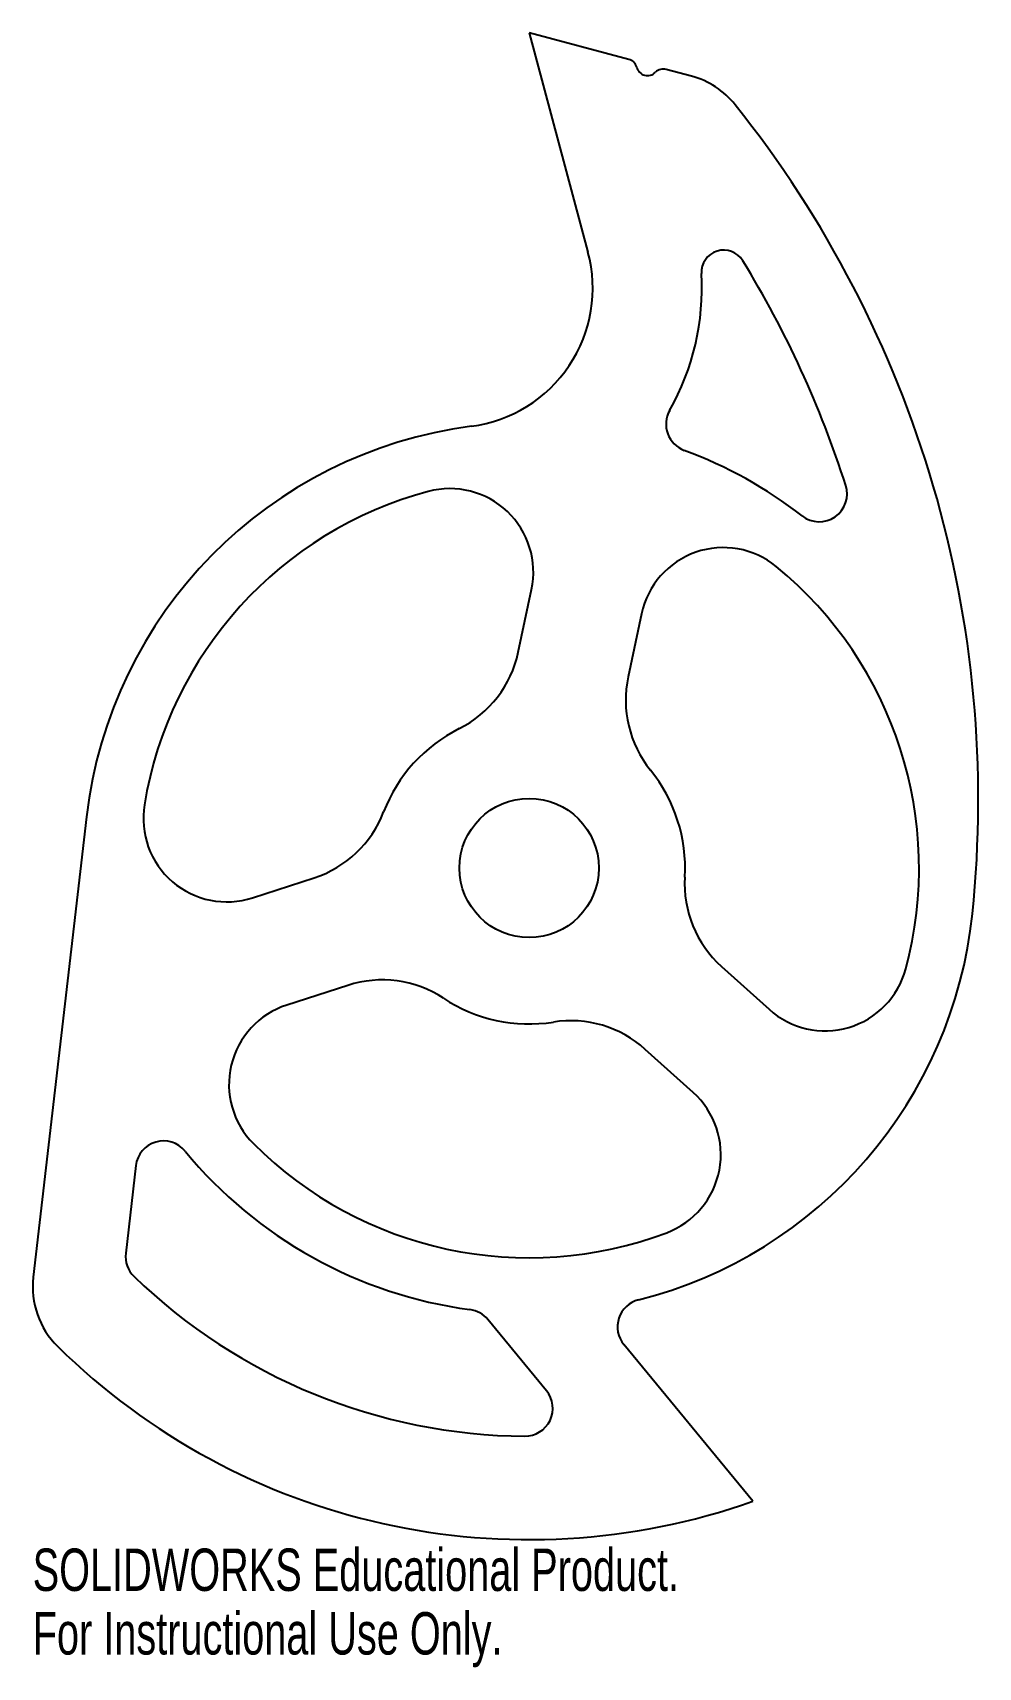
# Model space of a CAD drawing. Header units: inches. Extents: x -2.23 to 2.02, y -3.59 to 3.75.
import ezdxf

# ---------------------------------------------------------------- set-up
doc = ezdxf.new("R2010")
doc.units = ezdxf.units.IN
doc.header["$MEASUREMENT"] = 0
doc.styles.add('SLDTEXTSTYLE0', font='TXT', dxfattribs={"width": 0.7})

msp = doc.modelspace()

# ---------------------------------------------------------------- linework, layer by layer
at = {"color": 7, "linetype": 'Continuous', "lineweight": 25}
for p, q in [((0.4476, 3.6301), (0, 3.75)), ((0, 3.75), (0.264, 2.7647)), ((0.7286, 3.5548), (0.6149, 3.5852)), ((-0.0492, 0.9683), (0.0109, 1.25)), ((0.5048, 1.1417), (0.4444, 0.8584)), ((-1.9868, 0.2297), (-2.2257, -1.8372)), ((-1.2411, -0.1337), (-0.9656, -0.0444)), ((0.8631, -0.4416), (1.077, -0.6344)), ((-0.814, -0.5267), (-1.0879, -0.6155)), ((0.7363, -1.008), (0.5212, -0.8141)), ((-1.7651, -1.3358), (-1.8106, -1.7296)), ((0.0774, -2.3465), (-0.1857, -2.0268)), ((1.0039, -2.8429), (0.425, -2.1394))]:
    msp.add_line(p, q, dxfattribs=at)
msp.add_circle((0, 0), 0.3125, dxfattribs=at)
for centre, radius, start, end in [((0.4347, 3.5818), 0.05, 15, 75), ((0.5313, 3.6076), 0.05, 195, 315), ((0.602, 3.5369), 0.05, 75, 135), ((0.6315, 3.1926), 0.375, 38.57838, 75), ((-2.9841, 0.3085), 5, 354.0981, 38.57838), ((-0.3397, 2.6029), 0.625, 277.43527, 15), ((0.8732, 2.6742), 0.1, 31.52138, 183.36396), ((-2.9841, 0.3085), 4.625, 17.73739, 31.52138), ((-0.3397, 2.6029), 1.115, 330.49272, 3.36396), ((0, 0), 2, 97.43527, 173.40586), ((0.7395, 1.9922), 0.125, 150.49272, 249.63575), ((0, 0), 2, 52.21511, 69.63575), ((0, 0), 1.75, 104.99974, 170.66516), ((-0.3559, 1.3281), 0.375, 347.96405, 104.99974), ((1.302, 1.6794), 0.125, 232.21511, 17.73739), ((0.8715, 1.0635), 0.375, 50.66516, 167.96405), ((0, 0), 1.75, 344.99974, 50.66516), ((-0.5382, 1.0726), 0.5, 296.64623, 347.96405), ((0.9334, 0.7542), 0.5, 167.96405, 218.93733), ((0, 0), 0.7, 116.64623, 158.93733), ((0, 0), 0.7, 356.64623, 38.93733), ((-1.3568, 0.223), 0.375, 170.66516, 287.96405), ((-1.1198, 0.4313), 0.5, 287.96405, 338.93733), ((1.1979, -0.0702), 0.5, 176.64623, 227.96405), ((0, 0), 2, 284.20798, 354.0981), ((-0.6598, -1.0024), 0.5, 56.64623, 107.96405), ((1.3281, -0.3559), 0.375, 227.96405, 344.99974), ((0, 0), 0.7, 236.64623, 278.93733), ((-0.9723, -0.9723), 0.375, 107.96405, 224.99974), ((0.1864, -1.1854), 0.5, 47.96405, 98.93733), ((0.4852, -1.2865), 0.375, 290.66516, 47.96405), ((-1.6409, -1.3502), 0.125, 39.44891, 173.40586), ((0, 0), 1.75, 224.99974, 290.66516), ((0, 0), 2, 219.44891, 262.36833), ((-1.6864, -1.744), 0.125, 173.40586, 225.96107), ((0, 0), 2.551, 225.96107, 269.54896), ((-1.8532, -1.8802), 0.375, 173.40586, 225.4154), ((0.5216, -2.06), 0.125, 104.20798, 219.45), ((-0.2822, -2.1062), 0.125, 39.45, 82.36833), ((0, 0), 3.015, 225.4154, 289.45), ((-0.0191, -2.4259), 0.125, 269.54896, 39.45)]:
    msp.add_arc(centre, radius, start, end, dxfattribs=at)

# ---------------------------------------------------------------- texts
at = {"color": 7, "linetype": 'Continuous', "char_height": 0.1903, "attachment_point": 1, "style": 'SLDTEXTSTYLE0'}
for s, insert in [('SOLIDWORKS Educational Product.', (-2.2282, -3.0551)), ('For Instructional Use Only.', (-2.2282, -3.3406))]:
    msp.add_mtext(s, dxfattribs=dict(at, insert=insert))

doc.saveas('drawing.dxf')
